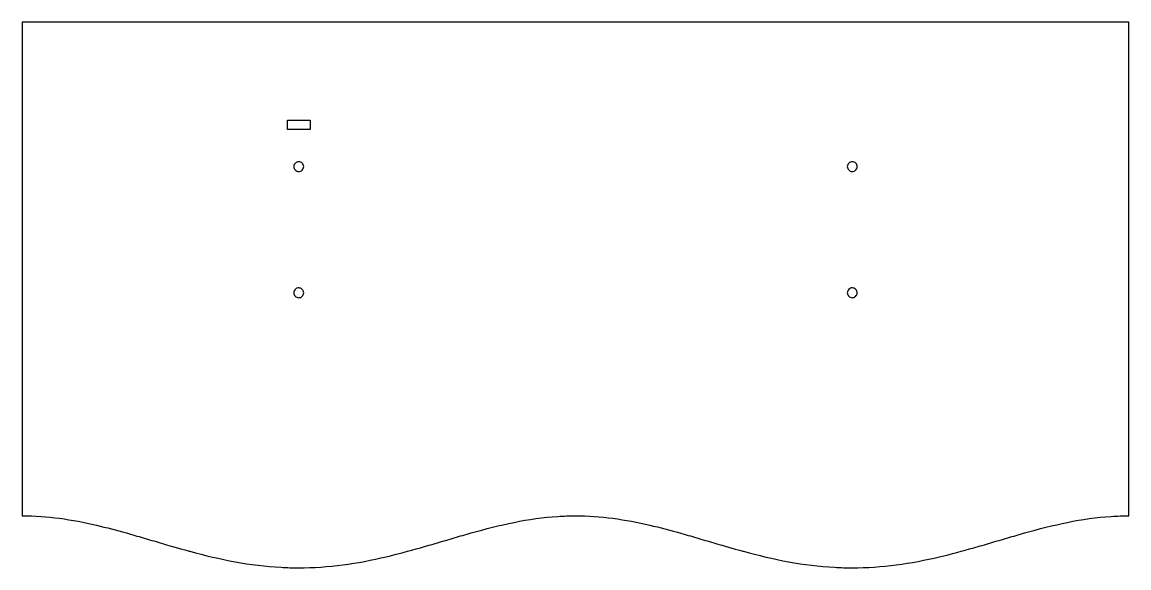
# Model space of a CAD drawing. Extents: x 0 to 789, y 3 to 392.
import ezdxf

# ---------------------------------------------------------------- set-up
doc = ezdxf.new("R2010")
doc.units = 0

msp = doc.modelspace()

# ---------------------------------------------------------------- linework, layer by layer
at = {"layer": '1'}
msp.add_lwpolyline([(205.34, 322.2), (205.34, 315.4), (189.24, 315.4), (189.24, 322.2)], close=True, dxfattribs=at)
for points, knots in [([(789.35, 392), (789.35, 274.67), (789.35, 157.33), (789.35, 40), (789.35, 40), (785.15, 39.99), (780.95, 39.86), (776.76, 39.59), (776.76, 39.59), (755.78, 38.27), (735.21, 33.44), (715.03, 27.75), (715.03, 27.75), (713.01, 27.17), (711, 26.6), (708.98, 26.02), (708.98, 26.02), (706.96, 25.43), (704.95, 24.84), (702.93, 24.26), (702.93, 24.26), (698.9, 23.07), (694.88, 21.88), (690.85, 20.7), (690.85, 20.7), (688.84, 20.11), (686.82, 19.52), (684.81, 18.93), (684.81, 18.93), (682.79, 18.35), (680.77, 17.77), (678.75, 17.19), (678.75, 17.19), (670.68, 14.89), (662.57, 12.71), (654.39, 10.79), (654.39, 10.79), (633.98, 5.94), (613.07, 2.87), (592.06, 2.91), (592.06, 2.91), (587.86, 2.92), (583.66, 3.03), (579.47, 3.26), (579.47, 3.26), (557.42, 4.41), (535.69, 8.89), (514.43, 14.67), (514.43, 14.67), (513.92, 14.79), (504.31, 17.46), (499.27, 18.94), (499.27, 18.94), (497.25, 19.53), (495.24, 20.12), (493.22, 20.71), (493.22, 20.71), (489.19, 21.9), (485.16, 23.08), (481.14, 24.27), (481.14, 24.27), (479.12, 24.86), (477.1, 25.45), (475.09, 26.03), (475.09, 26.03), (473.07, 26.61), (471.05, 27.19), (469.03, 27.76), (469.03, 27.76), (461.95, 29.75), (454.85, 31.64), (447.69, 33.31), (447.69, 33.31), (430.32, 37.39), (412.54, 40.04), (394.67, 40), (394.67, 40), (390.47, 40), (386.27, 39.86), (382.08, 39.59), (382.08, 39.59), (361.09, 38.29), (340.51, 33.46), (320.32, 27.76), (320.32, 27.76), (318.3, 27.19), (316.28, 26.61), (314.26, 26.04), (314.26, 26.04), (312.24, 25.45), (310.23, 24.86), (308.21, 24.27), (308.21, 24.27), (304.18, 23.09), (300.15, 21.9), (296.13, 20.71), (296.13, 20.71), (294.11, 20.12), (292.09, 19.53), (290.08, 18.94), (290.08, 18.94), (288.06, 18.36), (286.04, 17.78), (284.02, 17.2), (284.02, 17.2), (275.94, 14.9), (267.83, 12.72), (259.65, 10.8), (259.65, 10.8), (239.23, 5.94), (218.31, 2.87), (197.29, 2.91), (197.29, 2.91), (193.09, 2.92), (188.89, 3.03), (184.7, 3.26), (184.7, 3.26), (162.66, 4.41), (140.95, 8.89), (119.7, 14.66), (119.7, 14.66), (119.18, 14.78), (109.58, 17.44), (104.54, 18.93), (104.54, 18.93), (102.53, 19.52), (100.51, 20.11), (98.5, 20.7), (98.5, 20.7), (94.47, 21.88), (90.44, 23.07), (86.42, 24.26), (86.42, 24.26), (84.4, 24.84), (82.39, 25.43), (80.37, 26.02), (80.37, 26.02), (78.35, 26.59), (76.33, 27.17), (74.32, 27.75), (74.32, 27.75), (67.24, 29.73), (60.14, 31.62), (52.99, 33.3), (52.99, 33.3), (35.63, 37.38), (17.86, 40.03), (0, 40), (0, 40), (0, 157.33), (0, 274.67), (0, 392), (0, 392), (263.12, 392), (526.23, 392), (789.35, 392)], [0, 0, 0, 0, 0.025641, 0.025641, 0.025641, 0.025641, 0.051282, 0.051282, 0.051282, 0.051282, 0.076923, 0.076923, 0.076923, 0.076923, 0.102564, 0.102564, 0.102564, 0.102564, 0.128205, 0.128205, 0.128205, 0.128205, 0.153846, 0.153846, 0.153846, 0.153846, 0.179487, 0.179487, 0.179487, 0.179487, 0.205128, 0.205128, 0.205128, 0.205128, 0.230769, 0.230769, 0.230769, 0.230769, 0.25641, 0.25641, 0.25641, 0.25641, 0.282051, 0.282051, 0.282051, 0.282051, 0.307692, 0.307692, 0.307692, 0.307692, 0.333333, 0.333333, 0.333333, 0.333333, 0.358974, 0.358974, 0.358974, 0.358974, 0.384615, 0.384615, 0.384615, 0.384615, 0.410256, 0.410256, 0.410256, 0.410256, 0.435897, 0.435897, 0.435897, 0.435897, 0.461538, 0.461538, 0.461538, 0.461538, 0.487179, 0.487179, 0.487179, 0.487179, 0.512821, 0.512821, 0.512821, 0.512821, 0.538462, 0.538462, 0.538462, 0.538462, 0.564103, 0.564103, 0.564103, 0.564103, 0.589744, 0.589744, 0.589744, 0.589744, 0.615385, 0.615385, 0.615385, 0.615385, 0.641026, 0.641026, 0.641026, 0.641026, 0.666667, 0.666667, 0.666667, 0.666667, 0.692308, 0.692308, 0.692308, 0.692308, 0.717949, 0.717949, 0.717949, 0.717949, 0.74359, 0.74359, 0.74359, 0.74359, 0.769231, 0.769231, 0.769231, 0.769231, 0.794872, 0.794872, 0.794872, 0.794872, 0.820513, 0.820513, 0.820513, 0.820513, 0.846154, 0.846154, 0.846154, 0.846154, 0.871795, 0.871795, 0.871795, 0.871795, 0.897436, 0.897436, 0.897436, 0.897436, 0.923077, 0.923077, 0.923077, 0.923077, 0.948718, 0.948718, 0.948718, 0.948718, 0.974359, 0.974359, 0.974359, 0.974359, 1, 1, 1, 1]), ([(200.81, 289), (200.81, 288.08), (200.43, 287.17), (199.77, 286.52), (199.77, 286.52), (199.1, 285.85), (198.15, 285.47), (197.2, 285.5), (197.2, 285.5), (196.28, 285.52), (195.38, 285.92), (194.74, 286.58), (194.74, 286.58), (194.1, 287.24), (193.74, 288.17), (193.77, 289.09), (193.77, 289.09), (193.79, 290.01), (194.19, 290.91), (194.87, 291.54), (194.87, 291.54), (195.53, 292.17), (196.46, 292.53), (197.37, 292.5), (197.37, 292.5), (198.29, 292.48), (199.2, 292.08), (199.83, 291.42), (199.83, 291.42), (200.45, 290.78), (200.81, 289.89), (200.81, 289)], [0, 0, 0, 0, 0.125, 0.125, 0.125, 0.125, 0.25, 0.25, 0.25, 0.25, 0.375, 0.375, 0.375, 0.375, 0.5, 0.5, 0.5, 0.5, 0.625, 0.625, 0.625, 0.625, 0.75, 0.75, 0.75, 0.75, 0.875, 0.875, 0.875, 0.875, 1, 1, 1, 1]), ([(588.54, 289), (588.54, 289.92), (588.92, 290.83), (589.58, 291.48), (589.58, 291.48), (590.25, 292.15), (591.2, 292.53), (592.15, 292.5), (592.15, 292.5), (593.07, 292.48), (593.97, 292.08), (594.61, 291.42), (594.61, 291.42), (595.25, 290.76), (595.61, 289.83), (595.58, 288.91), (595.58, 288.91), (595.56, 287.99), (595.15, 287.09), (594.48, 286.46), (594.48, 286.46), (593.82, 285.83), (592.89, 285.47), (591.97, 285.5), (591.97, 285.5), (591.05, 285.52), (590.15, 285.92), (589.51, 286.58), (589.51, 286.58), (588.89, 287.22), (588.54, 288.11), (588.54, 289)], [0, 0, 0, 0, 0.125, 0.125, 0.125, 0.125, 0.25, 0.25, 0.25, 0.25, 0.375, 0.375, 0.375, 0.375, 0.5, 0.5, 0.5, 0.5, 0.625, 0.625, 0.625, 0.625, 0.75, 0.75, 0.75, 0.75, 0.875, 0.875, 0.875, 0.875, 1, 1, 1, 1]), ([(200.81, 199), (200.81, 198.08), (200.43, 197.17), (199.77, 196.52), (199.77, 196.52), (199.1, 195.85), (198.15, 195.47), (197.2, 195.5), (197.2, 195.5), (196.28, 195.52), (195.38, 195.92), (194.74, 196.58), (194.74, 196.58), (194.1, 197.24), (193.74, 198.17), (193.77, 199.09), (193.77, 199.09), (193.79, 200.01), (194.19, 200.91), (194.87, 201.54), (194.87, 201.54), (195.53, 202.17), (196.46, 202.53), (197.37, 202.5), (197.37, 202.5), (198.29, 202.48), (199.2, 202.08), (199.83, 201.42), (199.83, 201.42), (200.45, 200.78), (200.81, 199.89), (200.81, 199)], [0, 0, 0, 0, 0.125, 0.125, 0.125, 0.125, 0.25, 0.25, 0.25, 0.25, 0.375, 0.375, 0.375, 0.375, 0.5, 0.5, 0.5, 0.5, 0.625, 0.625, 0.625, 0.625, 0.75, 0.75, 0.75, 0.75, 0.875, 0.875, 0.875, 0.875, 1, 1, 1, 1]), ([(588.54, 199), (588.54, 199.92), (588.92, 200.83), (589.58, 201.48), (589.58, 201.48), (590.25, 202.15), (591.2, 202.53), (592.15, 202.5), (592.15, 202.5), (593.07, 202.48), (593.97, 202.08), (594.61, 201.42), (594.61, 201.42), (595.25, 200.76), (595.61, 199.83), (595.58, 198.91), (595.58, 198.91), (595.56, 197.99), (595.15, 197.09), (594.48, 196.46), (594.48, 196.46), (593.82, 195.83), (592.89, 195.47), (591.97, 195.5), (591.97, 195.5), (591.05, 195.52), (590.15, 195.92), (589.51, 196.58), (589.51, 196.58), (588.89, 197.22), (588.54, 198.11), (588.54, 199)], [0, 0, 0, 0, 0.125, 0.125, 0.125, 0.125, 0.25, 0.25, 0.25, 0.25, 0.375, 0.375, 0.375, 0.375, 0.5, 0.5, 0.5, 0.5, 0.625, 0.625, 0.625, 0.625, 0.75, 0.75, 0.75, 0.75, 0.875, 0.875, 0.875, 0.875, 1, 1, 1, 1])]:
    msp.add_open_spline(points, degree=3, knots=knots, dxfattribs=at)

doc.saveas('drawing.dxf')
